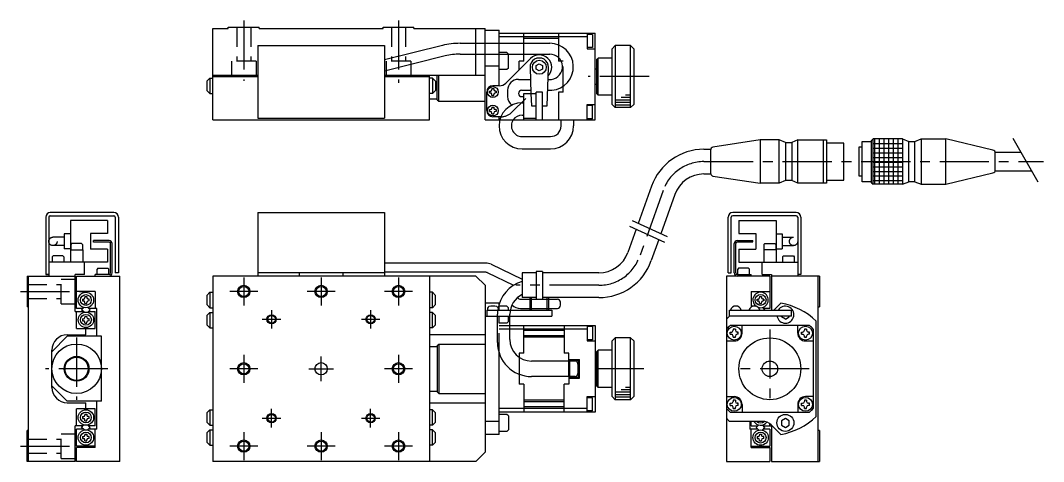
# Model space of a CAD drawing. Extents: x -2 to 328, y -8 to 323.
# Drawn here: x -2.1 to 328.4, y 180.3 to 322.9 of the extents above; entities that cross this region are included whole.
import ezdxf

# ---------------------------------------------------------------- set-up
doc = ezdxf.new("R2010")
doc.units = 0
doc.header["$LTSCALE"] = 0.5
doc.linetypes.add('CENTER', pattern=[50.8, 31.75, -6.35, 6.35, -6.35])
doc.linetypes.add('DASHED', pattern=[19.05, 12.7, -6.35])
for name, color, linetype in [('MSM_CENTER', 1, 'CENTER'), ('MSM_CONTINUOUS', 7, 'CONTINUOUS'), ('MSM_DASHED', 4, 'DASHED'), ('MSM_NARROW', 5, 'CONTINUOUS')]:
    doc.layers.add(name, color=color, linetype=linetype)

msp = doc.modelspace()

# ---------------------------------------------------------------- linework, layer by layer
at = {"layer": 'MSM_CENTER'}
for p, q in [((70, 322.947276), (70, 303.377253)), ((120, 322.947275), (120, 302.825869)), ((200.982638, 304.802679), (181.266846, 304.802679)), ((218.712202, 277.300779), (328.4258, 277.300778)), ((205.522384, 267.994254), (197.912711, 246.609204)), ((69.999999, 239.802681), (69.999999, 230.802682)), ((94.999999, 239.802681), (94.999999, 230.802682)), ((119.999998, 239.802681), (119.999998, 230.802682)), ((-2.144597, 235.301164), (19.035982, 235.301164)), ((74.499998, 235.302681), (65.499999, 235.302681)), ((99.499998, 235.302681), (90.499999, 235.302681)), ((124.499997, 235.302681), (115.499998, 235.302681)), ((184.722893, 237.302679), (157.928116, 237.302679)), ((78.999999, 229.302679), (78.999999, 223.302679)), ((110.999998, 229.302679), (110.999998, 223.302679)), ((75.999999, 226.30268), (81.999997, 226.30268)), ((108, 226.30268), (114, 226.30268)), ((239.999993, 222.99412), (239.999993, 197.61124)), ((16.000001, 220.378332), (16.000001, 200.227029)), ((69.999999, 214.80268), (69.999999, 205.802681)), ((94.999999, 206.30268), (94.999999, 214.30268)), ((119.999998, 214.80268), (119.999998, 205.802681)), ((26.075653, 210.30268), (5.92435, 210.30268)), ((74.499998, 210.30268), (65.499999, 210.30268)), ((90.999999, 210.30268), (98.999999, 210.30268)), ((124.499997, 210.30268), (115.499998, 210.30268)), ((199.286986, 210.30268), (180.901677, 210.30268)), ((252.691433, 210.30268), (227.308554, 210.30268)), ((78.999999, 191.302681), (78.999999, 197.302681)), ((110.999998, 191.302681), (110.999998, 197.302681)), ((75.999999, 194.30268), (81.999997, 194.30268)), ((108, 194.30268), (114, 194.30268)), ((69.999999, 189.802679), (69.999999, 180.80268)), ((94.999999, 189.802679), (94.999999, 180.80268)), ((119.999998, 189.802679), (119.999998, 180.80268)), ((-2.144597, 185.30268), (18.927956, 185.30268)), ((74.499998, 185.302679), (65.499999, 185.302679)), ((99.499998, 185.302679), (90.499999, 185.302679)), ((124.499997, 185.302679), (115.499998, 185.302679))]:
    msp.add_line(p, q, dxfattribs=at)
for centre, start, end in [((218.712202, 263.300779), 90, 160.412367), ((184.722893, 251.302679), 270, 340.412367)]:
    msp.add_arc(centre, 14, start, end, dxfattribs=at)
at = {"layer": 'MSM_CONTINUOUS'}
for p, q in [((65, 320.302678), (65, 320.802678)), ((65, 320.802678), (75, 320.802678)), ((75, 320.302678), (75, 320.802678)), ((115, 320.302678), (115, 320.802678)), ((115, 320.802678), (125, 320.802678)), ((125, 320.302678), (125, 320.802678)), ((60, 290.80268), (60, 320.302678)), ((60, 320.302678), (65, 320.302678)), ((75, 320.302678), (115, 320.302678)), ((125, 320.302678), (148, 320.302678)), ((145, 315.552677), (145, 320.302678)), ((148, 315.552677), (148, 320.302678)), ((148, 319.802679), (152.5, 319.802679)), ((152.5, 315.552677), (152.5, 319.802679)), ((152.5, 318.802679), (183.5, 318.802679)), ((160.5, 317.647912), (152.5, 317.647912)), ((160.5, 315.552677), (160.5, 318.802679)), ((171.7, 317.602679), (160.5, 317.602679)), ((171.7, 318.802679), (171.7, 315.015875)), ((181, 317.647912), (171.7, 317.647912)), ((181, 318.802679), (181, 313.802679)), ((182.7, 318.452679), (181, 318.452679)), ((182.7, 318.452679), (182.7, 314.152679)), ((183.5, 290.802679), (183.5, 318.802679)), ((74.499999, 314.802678), (115.499999, 314.802678)), ((74.499999, 314.802678), (74.499999, 291.30268)), ((134.202748, 314.855919), (115.499999, 310.197318)), ((115.499999, 314.802678), (115.499999, 291.30268)), ((139.882726, 315.552677), (168.893111, 315.552677)), ((171.7, 317.152679), (160.5, 317.152679)), ((182.7, 314.152679), (181, 314.152679)), ((188.999993, 313.802689), (189.999993, 314.802691)), ((194.999993, 314.802702), (189.999993, 314.802691)), ((189.999993, 314.802691), (189.999993, 294.802667)), ((194.999993, 314.802702), (195.999993, 313.802703)), ((194.999993, 294.802656), (194.999993, 314.802702)), ((135.048702, 311.459692), (115.499999, 306.590375)), ((139.882726, 312.052677), (168.890588, 312.052677)), ((145, 305.30268), (145, 312.052677)), ((148, 290.802679), (148, 312.052677)), ((152.5, 301.80268), (152.5, 312.052677)), ((155.5, 307.552677), (155.5, 312.052677)), ((160.5, 309.802679), (160.5, 312.052677)), ((171.7, 310.942344), (171.7, 309.802679)), ((181, 313.802679), (183.5, 313.802679)), ((183.999993, 310.302678), (184.499993, 310.80268)), ((188.999993, 310.802689), (184.499993, 310.80268)), ((184.499993, 298.802677), (184.499993, 310.80268)), ((188.999993, 295.802668), (188.999993, 313.802689)), ((195.999993, 313.802703), (195.999993, 295.802703)), ((148, 308.302678), (152.5, 308.302678)), ((154.721825, 302.681359), (162.671573, 310.631108)), ((155.5, 307.552677), (155, 307.052677)), ((159, 306.959535), (159, 309.802679)), ((160.5, 309.802679), (159, 309.802679)), ((162.501828, 307.697982), (162.794998, 299.30268)), ((164.5, 308.380031), (165.5, 308.957381)), ((164.5, 307.22533), (164.5, 308.380031)), ((165.5, 308.957381), (166.5, 308.380031)), ((166.5, 308.380031), (166.5, 307.22533)), ((168.065319, 295.30268), (168.498173, 307.697982)), ((172.555264, 309.802679), (171.7, 309.802679)), ((183.999993, 310.302678), (183.999993, 299.302679)), ((58.039999, 303.30268), (59.039999, 304.30268)), ((59.039999, 304.30268), (59.039999, 299.30268)), ((59.039999, 304.30268), (60, 304.30268)), ((60, 305.30268), (74.499999, 305.30268)), ((60, 304.80268), (74.499999, 304.80268)), ((115.499999, 305.30268), (148, 305.30268)), ((115.499999, 304.80268), (129.999999, 304.80268)), ((130.942264, 304.30268), (129.982263, 304.30268)), ((129.999999, 290.80268), (129.999999, 305.30268)), ((130.942264, 304.30268), (130.942264, 299.30268)), ((131.942264, 303.30268), (130.942264, 304.30268)), ((132.499998, 297.302681), (132.499998, 305.30268)), ((132.999998, 296.802681), (132.999998, 305.30268)), ((155, 307.052677), (152.5, 307.052677)), ((165.5, 306.64798), (164.5, 307.22533)), ((166.5, 307.22533), (165.5, 306.64798)), ((183.5, 307.302679), (183.999993, 307.302679)), ((58.039999, 303.30268), (58.039999, 300.30268)), ((131.942264, 303.30268), (131.942264, 300.30268)), ((150.199999, 300.902678), (150.199999, 300.602679)), ((150.199999, 300.902678), (150.8, 300.902678)), ((152.600504, 301.80268), (150.5, 301.80268)), ((150.8, 300.902678), (150.8, 300.602679)), ((158.764082, 303.867679), (162.635585, 303.867679)), ((168.364416, 303.867679), (169.416761, 303.867679)), ((173.2, 299.802679), (173.2, 301.675583)), ((183.5, 302.302679), (183.999993, 302.302679)), ((58.039999, 300.30268), (59.039999, 299.30268)), ((59.039999, 299.30268), (60, 299.30268)), ((130.942264, 299.30268), (129.982263, 299.30268)), ((129.999999, 297.55268), (132.499998, 297.55268)), ((131.942264, 300.30268), (130.942264, 299.30268)), ((148.5, 293.80268), (148.5, 299.80268)), ((149.4, 300.102679), (149.699999, 300.102679)), ((149.4, 299.502678), (149.4, 300.102679)), ((149.4, 299.502678), (149.699999, 299.502678)), ((150.199999, 298.702679), (150.199999, 299.002678)), ((150.199999, 298.702679), (150.8, 298.702679)), ((150.8, 298.702679), (150.8, 299.002678)), ((151.599999, 300.102679), (151.3, 300.102679)), ((151.599999, 299.502678), (151.3, 299.502678)), ((151.599999, 300.102679), (151.599999, 299.502678)), ((155.264082, 300.367679), (155.264082, 298.30268)), ((159.796581, 300.367679), (162.757808, 300.367679)), ((159.796581, 298.30268), (160.500001, 298.30268)), ((160.5, 290.802679), (160.500001, 299.30268)), ((160.500001, 299.30268), (164.5, 299.30268)), ((162.656854, 299.30268), (162.790337, 299.436163)), ((164.5, 290.80268), (164.5, 299.80268)), ((166.5, 299.80268), (164.5, 299.80268)), ((166.5, 290.80268), (166.5, 299.80268)), ((168.242193, 300.367679), (169.554179, 300.367679)), ((173.2, 299.802679), (171.7, 299.802679)), ((171.7, 299.802679), (171.7, 290.802679)), ((183.999993, 299.302679), (184.499993, 298.802677)), ((188.999993, 298.802668), (184.499993, 298.802677)), ((132.499998, 297.302681), (132.999998, 296.802681)), ((132.999998, 296.802681), (148, 296.802681)), ((150.199999, 294.902678), (150.199999, 294.602679)), ((150.199999, 294.902678), (150.8, 294.902678)), ((150.8, 294.902678), (150.8, 294.602679)), ((159.939059, 296.30268), (160.500001, 296.30268)), ((166.5, 295.30268), (168.065319, 295.30268)), ((181, 295.802679), (183.5, 295.802679)), ((181, 290.802679), (181, 295.802679)), ((182.7, 295.452679), (181, 295.452679)), ((182.7, 291.152679), (182.7, 295.452679)), ((188.999993, 295.802668), (189.999993, 294.802667)), ((194.999993, 294.802656), (189.999993, 294.802667)), ((194.999993, 294.802656), (195.999993, 295.802654)), ((74.499999, 291.30268), (115.499999, 291.30268)), ((149.4, 294.102679), (149.699999, 294.102679)), ((149.4, 293.502678), (149.4, 294.102679)), ((149.4, 293.502678), (149.699999, 293.502678)), ((150.199999, 292.702679), (150.199999, 293.002678)), ((150.199999, 292.702679), (150.8, 292.702679)), ((153.085786, 291.80268), (150.5, 291.80268)), ((150.8, 292.702679), (150.8, 293.002678)), ((151.599999, 294.102679), (151.3, 294.102679)), ((151.599999, 293.502678), (151.3, 293.502678)), ((151.599999, 294.102679), (151.599999, 293.502678)), ((152.5, 290.802679), (152.5, 291.80268)), ((159.939059, 292.30268), (160.500001, 292.30268)), ((160.500001, 291.30268), (164.5, 291.30268)), ((182.7, 291.152679), (181, 291.152679)), ((60, 290.80268), (129.999999, 290.80268)), ((148, 290.802679), (152.748788, 290.802679)), ((157.093008, 290.802679), (183.5, 290.802679)), ((172.560819, 288.85268), (172.560819, 290.802679)), ((176.560819, 290.802679), (176.560819, 288.85268)), ((159.939059, 285.40268), (169.110819, 285.40268)), ((236.849789, 284.300779), (221.615842, 281.985109)), ((243.042788, 284.300779), (236.849789, 284.300779)), ((236.849789, 284.300779), (236.849789, 270.30078)), ((245.042788, 283.450779), (243.042788, 284.300779)), ((243.042788, 270.30078), (243.042788, 284.300779)), ((249.042788, 284.300779), (247.042788, 283.450779)), ((249.042788, 270.30078), (249.042788, 284.300779)), ((249.042788, 284.300779), (258.34979, 284.300779)), ((257.349788, 270.30078), (257.349788, 284.300779)), ((258.34979, 284.300779), (258.34979, 270.30078)), ((272.849787, 284.150778), (273.349787, 284.650778)), ((282.849787, 284.650778), (273.349787, 284.650778)), ((273.349787, 269.950778), (273.349787, 284.650778)), ((282.849787, 284.650778), (282.849787, 269.950778)), ((282.849787, 284.650778), (284.849787, 283.800779)), ((286.849788, 283.800779), (288.849788, 284.650778)), ((288.849788, 284.650778), (288.849788, 269.950778)), ((288.849788, 284.650778), (296.849787, 284.650778)), ((296.849787, 269.950778), (296.849787, 284.650778)), ((312.083735, 280.98511), (296.849787, 284.650778)), ((159.939059, 281.40268), (169.110819, 281.40268)), ((218.712202, 281.300779), (220.892137, 281.300779)), ((220.849789, 281.012862), (220.849789, 273.588696)), ((245.042788, 283.450779), (247.042788, 283.450779)), ((245.042788, 283.450779), (245.042788, 271.150779)), ((247.042788, 283.450779), (247.042788, 271.150779)), ((263.849791, 283.300779), (258.34979, 283.300779)), ((263.849791, 271.300781), (263.849791, 283.300779)), ((268.849788, 272.550778), (268.849788, 282.050779)), ((268.849788, 282.050779), (269.849788, 282.050779)), ((269.849788, 270.800778), (269.849788, 283.800779)), ((269.849788, 283.800779), (272.849787, 283.800779)), ((272.849787, 270.450778), (272.849787, 284.150778)), ((284.849787, 283.800779), (286.849788, 283.800779)), ((284.849787, 270.800778), (284.849787, 283.800779)), ((286.849788, 270.800778), (286.849788, 283.800779)), ((312.807443, 280.300777), (321.117735, 280.300777)), ((312.849788, 274.588696), (312.849788, 280.01286)), ((218.712202, 273.300779), (220.892137, 273.300779)), ((221.615842, 272.616448), (236.849789, 270.30078)), ((245.042788, 271.150779), (243.042788, 270.30078)), ((247.042788, 271.150779), (245.042788, 271.150779)), ((249.042788, 270.30078), (247.042788, 271.150779)), ((258.34979, 271.300781), (263.849791, 271.300781)), ((269.849788, 272.550778), (268.849788, 272.550778)), ((296.849787, 269.950778), (312.083735, 273.616447)), ((312.807443, 274.300778), (324.581836, 274.300778)), ((201.753865, 269.335247), (197.476758, 257.315528)), ((243.042788, 270.30078), (236.849789, 270.30078)), ((258.34979, 270.30078), (249.042788, 270.30078)), ((272.849787, 270.800778), (269.849788, 270.800778)), ((272.849787, 270.450778), (273.349787, 269.950778)), ((282.849787, 269.950778), (273.349787, 269.950778)), ((282.849787, 269.950778), (284.849787, 270.800778)), ((286.849788, 270.800778), (284.849787, 270.800778)), ((286.849788, 270.800778), (288.849788, 269.950778)), ((288.849788, 269.950778), (296.849787, 269.950778)), ((209.290904, 266.653261), (204.770307, 253.949275)), ((6.000001, 259.301163), (6.000002, 240.801164)), ((7, 259.301164), (7.000002, 240.301164)), ((28, 260.801164), (7.500002, 260.801164)), ((7.500002, 259.801164), (28, 259.801164)), ((26, 258.201164), (14, 258.201164)), ((14, 258.201164), (14, 244.801164)), ((26, 258.201164), (26, 254.001164)), ((28.5, 259.301164), (28.5, 241.301164)), ((29.5, 259.301164), (29.5, 241.301164)), ((74.499999, 260.80268), (74.499999, 240.30268)), ((74.499999, 260.80268), (115.499999, 260.80268)), ((115.499999, 260.80268), (115.499999, 240.30268)), ((226.499994, 241.30268), (226.499994, 259.30268)), ((227.499994, 241.30268), (227.499994, 259.30268)), ((248.499992, 260.80268), (227.999994, 260.80268)), ((248.499992, 259.80268), (227.999994, 259.80268)), ((229.999994, 258.20268), (241.999994, 258.20268)), ((229.999994, 258.20268), (229.999994, 254.00268)), ((241.999994, 258.20268), (241.999994, 244.80268)), ((248.999992, 259.30268), (248.999992, 240.30268)), ((249.999992, 259.30268), (249.999992, 240.80268)), ((196.803504, 255.423519), (194.144192, 247.950197)), ((14, 253.901164), (12, 253.901164)), ((12, 253.901164), (12, 249.101164)), ((26, 254.001164), (20.5, 254.001164)), ((20.5, 254.001164), (20.5, 249.001164)), ((26.500001, 251.801164), (21.500001, 251.801164)), ((21.500001, 251.301164), (21.500001, 251.801164)), ((26.500001, 251.301164), (21.500001, 251.301164)), ((204.097053, 252.057266), (201.681231, 245.268211)), ((229.499993, 251.80268), (234.499993, 251.80268)), ((229.499993, 251.30268), (234.499993, 251.30268)), ((229.999994, 254.00268), (235.499994, 254.00268)), ((234.499993, 251.30268), (234.499993, 251.80268)), ((235.499994, 254.00268), (235.499994, 249.00268)), ((241.999994, 253.90268), (243.999994, 253.90268)), ((243.999994, 253.90268), (243.999994, 249.10268)), ((14, 249.101164), (12, 249.101164)), ((14, 248.801164), (18, 248.801164)), ((14.4, 250.801164), (14.1, 250.501164)), ((14.1, 250.501164), (14.1, 248.801164)), ((17.6, 250.801164), (14.4, 250.801164)), ((17.6, 250.801164), (17.9, 250.501164)), ((17.9, 250.501164), (17.9, 248.801164)), ((18, 248.801164), (18, 244.801164)), ((26, 249.001164), (20.5, 249.001164)), ((26, 249.001164), (26, 244.801164)), ((27.000001, 241.301164), (27.000001, 250.801164)), ((27.500001, 241.301164), (27.500001, 250.801164)), ((228.499993, 241.30268), (228.499993, 250.80268)), ((228.999993, 241.30268), (228.999993, 250.80268)), ((229.999994, 249.00268), (229.999994, 244.80268)), ((229.999994, 249.00268), (235.499994, 249.00268)), ((237.999994, 248.80268), (237.999994, 244.80268)), ((241.999994, 248.80268), (237.999994, 248.80268)), ((238.399994, 250.80268), (238.099994, 250.50268)), ((238.099994, 250.50268), (238.099994, 248.80268)), ((238.399994, 250.80268), (241.599994, 250.80268)), ((241.599994, 250.80268), (241.899994, 250.50268)), ((241.899994, 250.50268), (241.899994, 248.80268)), ((241.999994, 249.10268), (243.999994, 249.10268)), ((26, 244.801164), (7.000002, 244.801164)), ((8.400002, 246.801164), (8.100002, 246.501164)), ((8.100002, 246.501164), (8.100002, 244.801164)), ((11.600002, 246.801164), (8.400002, 246.801164)), ((11.600002, 246.801164), (11.900002, 246.501164)), ((11.900002, 246.501164), (11.900002, 244.801164)), ((18.500001, 240.801164), (18.500001, 244.801164)), ((229.999994, 244.80268), (248.999992, 244.80268)), ((237.499993, 240.80268), (237.499993, 244.80268)), ((244.399992, 246.80268), (244.099992, 246.50268)), ((244.099992, 246.50268), (244.099992, 244.80268)), ((244.399992, 246.80268), (247.599992, 246.80268)), ((247.599992, 246.80268), (247.899992, 246.50268)), ((247.899992, 246.50268), (247.899992, 244.80268)), ((22.899999, 242.801164), (22.599999, 242.501164)), ((22.599999, 240.801164), (22.599999, 242.501164)), ((22.899999, 242.801164), (26.099999, 242.801164)), ((26.099999, 242.801164), (26.399999, 242.501164)), ((26.399999, 240.801164), (26.399999, 242.501164)), ((148.176462, 244.494717), (115.499999, 244.494717)), ((148.176462, 241.494717), (115.499999, 241.494717)), ((148.608188, 241.396722), (157.161875, 237.302679)), ((149.903365, 244.102737), (160, 239.270194)), ((164.5, 241.802679), (164.5, 232.802679)), ((166.5, 241.802679), (164.5, 241.802679)), ((166.5, 241.802679), (166.5, 232.802679)), ((229.899995, 242.80268), (229.599995, 242.50268)), ((229.599995, 240.80268), (229.599995, 242.50268)), ((233.099995, 242.80268), (229.899995, 242.80268)), ((233.099995, 242.80268), (233.399995, 242.50268)), ((233.399995, 240.80268), (233.399995, 242.50268)), ((0, 240.30268), (0.000002, 230.301165)), ((0.000002, 240.301164), (15.500001, 240.301164)), ((0.5, 180.30268), (0.5, 240.301164)), ((7, 240.80268), (6, 240.80268)), ((6.000002, 240.801164), (7.000002, 240.801164)), ((15.500001, 228.802681), (15.500001, 240.801164)), ((18.500001, 240.801164), (15.500001, 240.801164)), ((15.999999, 240.301164), (30.000001, 240.301164)), ((16, 229.802681), (16, 240.30268)), ((21.999999, 240.301164), (21.999999, 240.801164)), ((26.500001, 240.801164), (21.999999, 240.801164)), ((29.5, 241.30268), (28.5, 241.30268)), ((29.5, 241.301164), (28.5, 241.301164)), ((30, 180.30268), (30, 240.30268)), ((60, 240.30268), (60, 180.30268)), ((145, 240.30268), (60, 240.30268)), ((115.499999, 241.30268), (74.499999, 241.30268)), ((87.999999, 240.30268), (87.999999, 241.30268)), ((101.999999, 241.30268), (101.999999, 240.30268)), ((129.999999, 240.30268), (129.999999, 180.30268)), ((148, 237.30268), (145, 240.30268)), ((160, 241.302679), (160, 233.302679)), ((164.5, 241.302679), (160, 241.302679)), ((184.722893, 241.302679), (166.5, 241.302679)), ((239.999995, 240.30268), (225.999993, 240.30268)), ((225.999993, 240.30268), (225.999993, 180.30268)), ((226.499994, 241.30268), (227.499994, 241.30268)), ((229.499993, 240.80268), (233.999995, 240.80268)), ((233.999995, 240.30268), (233.999995, 240.80268)), ((237.499993, 240.80268), (240.499993, 240.80268)), ((239.999995, 240.30268), (239.999995, 229.802681)), ((240.499993, 240.80268), (240.499993, 229.302681)), ((255.999992, 240.30268), (240.499993, 240.30268)), ((249.999992, 240.80268), (248.999992, 240.80268)), ((255.499992, 240.30268), (255.499992, 180.30268)), ((255.999992, 240.30268), (255.999992, 230.302681)), ((22, 235.30268), (16, 235.30268)), ((22, 235.30268), (22, 229.802681)), ((58.039999, 234.052681), (59.039999, 235.052681)), ((59.039999, 235.052681), (60, 235.052681)), ((59.039999, 235.052681), (59.039999, 230.052681)), ((130.96, 235.052681), (129.999999, 235.052681)), ((130.96, 230.052681), (130.96, 235.052681)), ((131.96, 234.052681), (130.96, 235.052681)), ((148, 237.30268), (148, 183.30268)), ((233.999992, 235.30268), (239.999995, 235.30268)), ((233.999992, 235.30268), (233.999992, 230.304883)), ((17.8946, 232.843684), (18.194599, 232.843684)), ((17.8946, 232.843684), (17.8946, 232.243683)), ((17.8946, 232.243683), (18.194599, 232.243683)), ((18.694599, 233.643683), (18.694599, 233.343684)), ((18.694599, 233.643683), (19.2946, 233.643683)), ((18.694599, 231.443684), (18.694599, 231.743683)), ((18.694599, 231.443684), (19.2946, 231.443684)), ((19.2946, 233.643683), (19.2946, 233.343684)), ((19.2946, 231.443684), (19.2946, 231.743683)), ((20.094599, 232.843684), (19.7946, 232.843684)), ((20.094599, 232.243683), (19.7946, 232.243683)), ((20.094599, 232.243683), (20.094599, 232.843684)), ((58.039999, 234.052681), (58.039999, 231.052681)), ((131.96, 231.052681), (131.96, 234.052681)), ((152.5, 231.515884), (148, 231.515884)), ((152.5, 231.304359), (152.5, 231.515884)), ((159.475043, 232.802681), (162.501828, 232.802681)), ((164.5, 233.302679), (160, 233.302679)), ((162.501828, 229.302681), (162.501828, 233.302681)), ((162.934681, 229.302681), (162.934681, 233.302681)), ((184.722893, 233.302679), (166.5, 233.302679)), ((168.065319, 229.302681), (168.065319, 233.302681)), ((168.500001, 233.302681), (168.500001, 229.302683)), ((168.500001, 232.802681), (171.351837, 232.802681)), ((172.351837, 230.823878), (172.351837, 231.802681)), ((235.899993, 232.852684), (236.199992, 232.852684)), ((235.899993, 232.252683), (235.899993, 232.852684)), ((235.899993, 232.252683), (236.199992, 232.252683)), ((236.699992, 233.652683), (236.699992, 233.352684)), ((236.699992, 233.652683), (237.299993, 233.652683)), ((236.699992, 231.452684), (236.699992, 231.752683)), ((236.699992, 231.452684), (237.299993, 231.452684)), ((237.299993, 233.652683), (237.299993, 233.352684)), ((237.299993, 231.452684), (237.299993, 231.752683)), ((238.099992, 232.852684), (237.799993, 232.852684)), ((238.099992, 232.252683), (237.799993, 232.252683)), ((238.099992, 232.852684), (238.099992, 232.252683)), ((241.286791, 229.302681), (243.499993, 231.515884)), ((0.5, 230.30268), (0, 230.30268)), ((15.500001, 228.802681), (18.181615, 228.802681)), ((17.987168, 229.802681), (16, 229.802681)), ((16, 223.302681), (16, 228.802681)), ((17.584391, 229.399904), (18.320708, 230.136222)), ((18.405715, 228.578581), (17.584391, 229.399904)), ((19.591496, 228.578582), (20.412818, 229.399907)), ((20.412818, 229.399907), (19.674743, 230.13798)), ((19.815594, 228.802681), (22.000003, 228.802681)), ((22.5, 229.802681), (20.010043, 229.802681)), ((22, 223.302682), (22, 228.802681)), ((22.5, 220.802681), (22.5, 229.802681)), ((58.039999, 231.052681), (59.039999, 230.052681)), ((58.039999, 227.552682), (59.039999, 228.552682)), ((59.039999, 230.052681), (60, 230.052681)), ((59.039999, 228.552682), (60, 228.552682)), ((59.039999, 228.552682), (59.039999, 223.552682)), ((130.96, 230.052681), (129.999999, 230.052681)), ((130.96, 228.552682), (129.999999, 228.552682)), ((131.96, 231.052681), (130.96, 230.052681)), ((130.96, 223.552682), (130.96, 228.552682)), ((131.96, 227.552682), (130.96, 228.552682)), ((148.5, 229.302681), (148.5, 227.302681)), ((148.5, 229.302681), (152.06064, 229.302681)), ((148.803143, 229.910105), (148.75, 229.302681)), ((156.116518, 229.302681), (169.5, 229.302681)), ((159.475043, 229.823878), (162.501828, 229.823878)), ((168.500001, 229.823878), (171.351837, 229.823878)), ((169.5, 229.302681), (169.5, 227.302681)), ((226.999993, 227.30268), (226.999993, 229.302681)), ((226.999993, 229.302681), (246.999993, 229.302681)), ((236.407101, 230.124005), (236.321129, 230.038033)), ((237.592882, 230.124004), (238.414204, 229.30268)), ((239.999995, 229.802681), (237.914204, 229.802681)), ((246.999993, 227.30268), (246.999993, 229.302681)), ((255.499992, 230.302681), (255.999992, 230.302681)), ((17.905876, 226.440702), (18.205875, 226.440702)), ((17.905876, 226.440702), (17.905876, 225.840701)), ((17.905876, 225.840701), (18.205875, 225.840701)), ((18.705875, 227.240701), (18.705875, 226.940702)), ((18.705875, 227.240701), (19.305876, 227.240701)), ((18.705875, 225.040702), (18.705875, 225.340701)), ((18.705875, 225.040702), (19.305876, 225.040702)), ((19.305876, 227.240701), (19.305876, 226.940702)), ((19.305876, 225.040702), (19.305876, 225.340701)), ((20.105875, 226.440702), (19.805876, 226.440702)), ((20.105875, 225.840701), (19.805876, 225.840701)), ((20.105875, 225.840701), (20.105875, 226.440702)), ((58.039999, 227.552682), (58.039999, 224.552682)), ((131.96, 224.552682), (131.96, 227.552682)), ((148, 227.302681), (151.994529, 227.302681)), ((151.989059, 218.80268), (151.989059, 227.976262)), ((155.989059, 219.80268), (155.989059, 227.972945)), ((155.989059, 227.302681), (169.5, 227.302681)), ((226.999993, 227.30268), (225.999993, 226.30268)), ((246.999993, 227.30268), (226.999993, 227.30268)), ((243.749993, 227.080992), (243.749993, 227.30268)), ((244.999993, 226.359304), (243.749993, 227.080992)), ((244.999993, 226.359304), (246.249993, 227.080992)), ((246.249993, 227.080992), (246.249993, 227.30268)), ((254.999993, 194.899758), (254.999993, 225.705602)), ((16, 223.302681), (22.000003, 223.302681)), ((19, 221.30268), (19, 223.302681)), ((58.039999, 224.552682), (59.039999, 223.552682)), ((59.039999, 223.552682), (60, 223.552682)), ((130.96, 223.552682), (129.999999, 223.552682)), ((131.96, 224.552682), (130.96, 223.552682)), ((155.989059, 224.30268), (183.5, 224.30268)), ((160.5, 223.147913), (155.989059, 223.147913)), ((160.5, 215.30268), (160.5, 224.30268)), ((173.5, 223.10268), (160.5, 223.10268)), ((173.5, 222.65268), (160.5, 222.65268)), ((173.5, 224.30268), (173.5, 215.30268)), ((181, 223.147913), (173.5, 223.147913)), ((181, 224.30268), (181, 219.30268)), ((182.7, 223.95268), (181, 223.95268)), ((182.7, 223.95268), (182.7, 219.65268)), ((183.5, 224.30268), (183.5, 196.30268)), ((252.845226, 224.30268), (227.15476, 224.30268)), ((227.201993, 222.156681), (227.555992, 222.156681)), ((227.201993, 221.44868), (227.201993, 222.156681)), ((228.853993, 223.10068), (228.145992, 223.10068)), ((228.145992, 223.10068), (228.145992, 222.746681)), ((228.853993, 223.10068), (228.853993, 222.746681)), ((229.797992, 222.156681), (229.443993, 222.156681)), ((229.797992, 221.44868), (229.797992, 222.156681)), ((230.999993, 221.80268), (230.999993, 224.30268)), ((248.999993, 221.80268), (248.999993, 224.30268)), ((250.201993, 222.156681), (250.555992, 222.156681)), ((250.201993, 221.44868), (250.201993, 222.156681)), ((251.145992, 223.10068), (251.145992, 222.746681)), ((251.853993, 223.10068), (251.145992, 223.10068)), ((251.853993, 223.10068), (251.853993, 222.746681)), ((252.797992, 222.156681), (252.443993, 222.156681)), ((252.797992, 221.44868), (252.797992, 222.156681)), ((253.999993, 223.147913), (253.999993, 197.457448)), ((13.000001, 220.802681), (8.000001, 215.802681)), ((13, 221.30268), (19, 221.30268)), ((24, 220.802681), (13.000001, 220.802681)), ((24, 199.80268), (24, 220.802681)), ((148, 221.30268), (129.999999, 221.30268)), ((132.499998, 217.802678), (132.999998, 218.302678)), ((132.999998, 218.30268), (148, 218.30268)), ((132.999998, 218.302678), (132.999998, 202.30268)), ((173.5, 220.95268), (160.5, 220.95268)), ((173.5, 220.50268), (160.5, 220.50268)), ((182.7, 219.65268), (181, 219.65268)), ((181, 219.30268), (183.5, 219.30268)), ((188.999994, 219.30269), (189.999994, 220.302692)), ((188.999994, 201.302669), (188.999994, 219.30269)), ((194.999993, 220.302703), (189.999994, 220.302692)), ((189.999994, 220.302692), (189.999994, 200.302668)), ((194.999993, 220.302703), (195.999993, 219.302704)), ((194.999993, 200.302657), (194.999993, 220.302703)), ((195.999993, 219.302704), (195.999993, 201.302704)), ((225.999993, 219.30268), (228.499993, 219.30268)), ((227.201993, 221.44868), (227.555992, 221.44868)), ((228.145992, 220.504681), (228.145992, 220.85868)), ((228.145992, 220.504681), (228.853993, 220.504681)), ((228.853993, 220.504681), (228.853993, 220.85868)), ((229.797992, 221.44868), (229.443993, 221.44868)), ((250.201993, 221.44868), (250.555992, 221.44868)), ((251.145992, 220.504681), (251.145992, 220.85868)), ((251.145992, 220.504681), (251.853993, 220.504681)), ((251.499993, 219.30268), (253.999993, 219.30268)), ((251.853993, 220.504681), (251.853993, 220.85868)), ((252.797992, 221.44868), (252.443993, 221.44868)), ((8, 204.30268), (8, 216.30268)), ((129.999999, 217.552679), (132.499998, 217.552679)), ((132.499998, 217.802678), (132.499998, 202.80268)), ((152.5, 189.089477), (152.5, 215.489126)), ((159, 215.30268), (159, 214.050514)), ((160.5, 215.30268), (159, 215.30268)), ((175, 215.30268), (173.5, 215.30268)), ((175, 212.80268), (175, 215.30268)), ((183.999994, 215.80268), (184.499994, 216.302681)), ((183.999994, 215.80268), (183.999994, 204.80268)), ((188.999994, 216.30269), (184.499994, 216.302681)), ((184.499994, 204.302679), (184.499994, 216.302681)), ((177, 212.80268), (162.989059, 212.80268)), ((175, 213.30268), (178.5, 213.30268)), ((175.25, 213.05268), (178.25, 213.05268)), ((175.25, 213.05268), (175.25, 212.80268)), ((178, 211.80268), (178, 208.80268)), ((178.25, 207.55268), (178.25, 213.05268)), ((178.5, 207.30268), (178.5, 213.30268)), ((183.5, 212.80268), (183.999994, 212.80268)), ((159, 208.551465), (159, 205.30268)), ((160.5, 205.30268), (159, 205.30268)), ((160.5, 205.30268), (160.5, 196.30268)), ((177, 207.80268), (162.989059, 207.80268)), ((175, 205.30268), (173.5, 205.30268)), ((173.5, 196.30268), (173.5, 205.30268)), ((175, 207.80268), (175, 205.30268)), ((175, 207.30268), (178.5, 207.30268)), ((175.25, 207.80268), (175.25, 207.55268)), ((175.25, 207.55268), (178.25, 207.55268)), ((183.5, 207.80268), (183.999994, 207.80268)), ((8.000001, 204.80268), (13.000001, 199.80268)), ((129.999999, 203.052683), (132.499998, 203.052683)), ((132.499998, 202.80268), (132.999998, 202.30268)), ((132.999998, 202.302682), (148, 202.302682)), ((183.999994, 204.80268), (184.499994, 204.302679)), ((188.999994, 204.302669), (184.499994, 204.302679)), ((13, 199.30268), (19, 199.30268)), ((24, 199.80268), (13.000001, 199.80268)), ((19, 197.302679), (19, 199.30268)), ((22.5, 190.802679), (22.5, 199.80268)), ((129.999999, 199.30268), (148, 199.30268)), ((173.5, 200.10268), (160.5, 200.10268)), ((173.5, 199.65268), (160.5, 199.65268)), ((181, 201.30268), (183.5, 201.30268)), ((181, 196.30268), (181, 201.30268)), ((182.7, 200.95268), (181, 200.95268)), ((182.7, 196.65268), (182.7, 200.95268)), ((188.999994, 201.302669), (189.999994, 200.302668)), ((194.999993, 200.302657), (189.999994, 200.302668)), ((194.999993, 200.302657), (195.999993, 201.302655)), ((225.999993, 201.30268), (228.499993, 201.30268)), ((227.201993, 199.156681), (227.555992, 199.156681)), ((227.201993, 198.44868), (227.201993, 199.156681)), ((227.201993, 198.44868), (227.555992, 198.44868)), ((228.145992, 200.10068), (228.145992, 199.746681)), ((228.853993, 200.10068), (228.145992, 200.10068)), ((228.853993, 200.10068), (228.853993, 199.746681)), ((229.797992, 199.156681), (229.443993, 199.156681)), ((229.797992, 198.44868), (229.443993, 198.44868)), ((229.797992, 198.44868), (229.797992, 199.156681)), ((230.999993, 198.80268), (230.999993, 196.30268)), ((248.999993, 198.80268), (248.999993, 196.30268)), ((250.201993, 199.156681), (250.555992, 199.156681)), ((250.201993, 198.44868), (250.201993, 199.156681)), ((250.201993, 198.44868), (250.555992, 198.44868)), ((251.145992, 200.10068), (251.145992, 199.746681)), ((251.853993, 200.10068), (251.145992, 200.10068)), ((253.999993, 201.30268), (251.499993, 201.30268)), ((251.853993, 200.10068), (251.853993, 199.746681)), ((252.797992, 199.156681), (252.443993, 199.156681)), ((252.797992, 198.44868), (252.443993, 198.44868)), ((252.797992, 198.44868), (252.797992, 199.156681)), ((22, 197.302679), (16, 197.302679)), ((16, 191.802679), (16, 197.302678)), ((18.7, 195.652676), (18.7, 195.352677)), ((18.7, 195.652676), (19.300001, 195.652676)), ((19.300001, 195.652676), (19.300001, 195.352677)), ((22, 191.802679), (22, 197.302679)), ((58.039999, 196.05268), (59.039999, 197.05268)), ((58.039999, 196.05268), (58.039999, 193.05268)), ((59.039999, 197.05268), (60, 197.05268)), ((59.039999, 197.05268), (59.039999, 192.05268)), ((130.96, 197.05268), (129.999999, 197.05268)), ((130.96, 192.05268), (130.96, 197.05268)), ((131.96, 196.05268), (130.96, 197.05268)), ((131.96, 193.05268), (131.96, 196.05268)), ((160.5, 197.457447), (152.5, 197.457447)), ((183.5, 196.30268), (152.5, 196.30268)), ((155, 195.552681), (152.5, 195.552681)), ((155.5, 195.052681), (155, 195.552681)), ((155.5, 195.052681), (155.5, 190.55268)), ((173.5, 197.95268), (160.5, 197.95268)), ((173.5, 197.50268), (160.5, 197.50268)), ((181, 197.457447), (173.5, 197.457447)), ((182.7, 196.65268), (181, 196.65268)), ((227.15476, 196.30268), (252.845226, 196.30268)), ((228.145992, 197.504681), (228.145992, 197.85868)), ((228.145992, 197.504681), (228.853993, 197.504681)), ((228.853993, 197.504681), (228.853993, 197.85868)), ((251.145992, 197.504681), (251.145992, 197.85868)), ((251.145992, 197.504681), (251.853993, 197.504681)), ((251.853993, 197.504681), (251.853993, 197.85868)), ((15.5, 180.30268), (15.5, 191.802679)), ((18.013107, 191.802679), (15.5, 191.802679)), ((17.575435, 191.365007), (18.349276, 192.138849)), ((17.900001, 194.852677), (18.2, 194.852677)), ((17.900001, 194.852677), (17.900001, 194.252676)), ((17.900001, 194.252676), (18.2, 194.252676)), ((18.7, 193.452677), (18.7, 193.752676)), ((18.7, 193.452677), (19.300001, 193.452677)), ((19.300001, 193.452677), (19.300001, 193.752676)), ((20.403862, 191.36501), (19.634371, 192.1345)), ((20.1, 194.852677), (19.800001, 194.852677)), ((20.1, 194.252676), (19.800001, 194.252676)), ((22, 191.802679), (19.966192, 191.802679)), ((20.1, 194.252676), (20.1, 194.852677)), ((58.039999, 193.05268), (59.039999, 192.05268)), ((59.039999, 192.05268), (60, 192.05268)), ((130.96, 192.05268), (129.999999, 192.05268)), ((131.96, 193.05268), (130.96, 192.05268)), ((152.5, 193.30268), (148, 193.30268)), ((226.999993, 193.30268), (225.999993, 194.30268)), ((237.629936, 193.30268), (226.999993, 193.30268)), ((233.499992, 193.30268), (233.499992, 190.802679)), ((233.999992, 191.802679), (233.999992, 193.30268)), ((233.999992, 191.802679), (236.085778, 191.802679)), ((235.585777, 191.302678), (236.407098, 192.124)), ((238.414204, 191.30268), (237.592884, 192.123999)), ((237.914204, 191.802679), (240.499993, 191.802679)), ((239.999995, 191.802679), (239.999995, 192.524918)), ((240.458363, 192.131107), (243.499993, 189.089477)), ((240.499993, 191.802679), (240.499993, 180.30268)), ((244.999993, 194.246056), (243.749993, 193.524368)), ((243.749993, 193.524368), (243.749993, 192.080992)), ((243.749993, 192.080992), (244.999993, 191.359303)), ((246.249993, 193.524368), (244.999993, 194.246056)), ((244.999993, 191.359303), (246.249993, 192.080992)), ((246.249993, 192.080992), (246.249993, 193.524368)), ((0.5, 190.30268), (0, 190.30268)), ((0, 180.30268), (0, 190.30268)), ((18.137764, 190.802679), (16, 190.802679)), ((16, 185.30268), (16, 190.802679)), ((18.424921, 190.515523), (17.575435, 191.365007)), ((18.7, 189.182566), (18.7, 188.882567)), ((18.7, 189.182566), (19.300001, 189.182566)), ((19.300001, 189.182566), (19.300001, 188.882567)), ((19.558287, 190.519432), (20.403862, 191.36501)), ((22.5, 190.802679), (19.841533, 190.802679)), ((22, 184.802679), (22, 190.802679)), ((58.039999, 189.552678), (59.039999, 190.552678)), ((58.039999, 189.552678), (58.039999, 186.552678)), ((59.039999, 190.552678), (60, 190.552678)), ((59.039999, 190.552678), (59.039999, 185.552678)), ((130.96, 190.552678), (129.999999, 190.552678)), ((130.96, 185.552678), (130.96, 190.552678)), ((131.96, 189.552678), (130.96, 190.552678)), ((131.96, 186.552678), (131.96, 189.552678)), ((152.5, 189.089477), (148, 189.089477)), ((155, 190.05268), (152.5, 190.05268)), ((155, 190.05268), (155.5, 190.55268)), ((236.085776, 190.802679), (233.499992, 190.802679)), ((233.999992, 184.802679), (233.999992, 190.802679)), ((236.407101, 190.481355), (235.585777, 191.302678)), ((236.699992, 189.152677), (236.699992, 188.852678)), ((236.699992, 189.152677), (237.299993, 189.152677)), ((237.299993, 189.152677), (237.299993, 188.852678)), ((237.592882, 190.481356), (238.414204, 191.30268)), ((239.999995, 190.802679), (237.914204, 190.802679)), ((239.999995, 190.802679), (239.999995, 185.30268)), ((255.999992, 190.302678), (255.499992, 190.302678)), ((255.999992, 190.302678), (255.999992, 180.30268)), ((22, 185.30268), (16, 185.30268)), ((17.900001, 188.382567), (18.2, 188.382567)), ((17.900001, 188.382567), (17.900001, 187.782566)), ((17.900001, 187.782566), (18.2, 187.782566)), ((18.7, 186.982567), (18.7, 187.282566)), ((18.7, 186.982567), (19.300001, 186.982567)), ((19.300001, 186.982567), (19.300001, 187.282566)), ((20.1, 188.382567), (19.800001, 188.382567)), ((20.1, 187.782566), (19.800001, 187.782566)), ((20.1, 187.782566), (20.1, 188.382567)), ((58.039999, 186.552678), (59.039999, 185.552678)), ((59.039999, 185.552678), (60, 185.552678)), ((130.96, 185.552678), (129.999999, 185.552678)), ((131.96, 186.552678), (130.96, 185.552678)), ((233.999992, 185.30268), (239.999995, 185.30268)), ((235.899993, 188.352678), (236.199992, 188.352678)), ((235.899993, 188.352678), (235.899993, 187.752677)), ((235.899993, 187.752677), (236.199992, 187.752677)), ((236.699992, 186.952678), (236.699992, 187.252677)), ((236.699992, 186.952678), (237.299993, 186.952678)), ((237.299993, 186.952678), (237.299993, 187.252677)), ((238.099992, 188.352678), (237.799993, 188.352678)), ((238.099992, 187.752677), (237.799993, 187.752677)), ((238.099992, 187.752677), (238.099992, 188.352678)), ((22, 184.802679), (16, 184.802679)), ((16, 180.30268), (16, 184.802679)), ((148, 183.30268), (145, 180.30268)), ((233.999992, 184.802679), (239.999995, 184.802679)), ((239.999995, 184.802679), (239.999995, 180.30268)), ((15.5, 180.30268), (0, 180.30268)), ((30, 180.30268), (16, 180.30268)), ((145, 180.30268), (60, 180.30268)), ((225.999993, 180.30268), (239.999995, 180.30268)), ((240.499993, 180.30268), (255.999992, 180.30268))]:
    msp.add_line(p, q, dxfattribs=at)
for centre, radius in [((165.5, 307.80268), 2.25), ((150.5, 299.802679), 1.75), ((150.5, 293.802679), 1.75), ((18.9946, 232.543683), 2.5), ((69.999999, 235.302681), 1.621), ((94.999999, 235.302681), 1.621), ((119.999998, 235.302681), 1.621), ((18.9946, 232.543683), 1.75), ((236.999993, 232.552684), 1.75), ((19.005876, 226.140701), 2.5), ((19.005876, 226.140701), 1.75), ((78.999999, 226.302679), 1.2295), ((111, 226.30268), 1.2295), ((228.499993, 221.80268), 2.25), ((251.499993, 221.80268), 2.25), ((16.000001, 210.30268), 8), ((239.999993, 210.30268), 10.000026), ((16.000001, 210.30268), 4), ((16.000001, 210.30268), 3.75), ((69.999999, 210.30268), 1.621), ((94.999999, 210.30268), 2), ((119.999998, 210.30268), 1.621), ((239.999993, 210.30268), 2.5), ((228.499993, 198.80268), 2.25), ((251.499993, 198.80268), 2.25), ((19.000001, 194.552676), 2.5), ((19.000001, 194.552676), 1.75), ((78.999999, 194.302681), 1.2295), ((110.999998, 194.302681), 1.2295), ((244.999993, 192.80268), 2.75), ((19.000001, 188.082566), 2.5), ((19.000001, 188.082566), 1.75), ((236.999993, 188.052677), 2.5), ((236.999993, 188.052677), 1.75), ((69.999999, 185.302679), 1.621), ((94.999999, 185.302679), 1.621), ((119.999998, 185.302679), 1.621)]:
    msp.add_circle(centre, radius, dxfattribs=at)
for centre, radius, start, end in [((139.882726, 292.052677), 23.5, 90, 103.986968), ((168.893111, 307.945788), 7.606889, 274.985513, 90), ((139.882726, 292.052677), 20, 90, 103.986968), ((165.5, 307.802681), 3, 358, 182), ((165.5, 307.802681), 4, 316.590378, 135), ((168.890588, 307.943266), 4.109412, 277.356393, 90), ((150.5, 299.80268), 2, 90, 180), ((152.600504, 304.80268), 3, 270, 315), ((158.764082, 300.367679), 3.5, 90, 180), ((149.699999, 300.602679), 0.5, 270, 0), ((149.699999, 299.002678), 0.5, 0, 90), ((151.3, 300.602679), 0.5, 180, 270), ((151.3, 299.002678), 0.5, 90, 180), ((158.764082, 298.30268), 3.5, 180, 232.447632), ((159.796581, 299.33518), 1.032499, 90, 270), ((149.699999, 294.602679), 0.5, 270, 0), ((151.3, 294.602679), 0.5, 180, 270), ((159.939059, 288.85268), 7.45, 90, 270), ((150.5, 293.80268), 2, 180, 270), ((149.699999, 293.002678), 0.5, 0, 90), ((151.3, 293.002678), 0.5, 90, 180), ((153.085786, 296.80268), 5, 270, 270.14011005), ((159.943995, 288.831519), 3.471164, 90.08147761, 145.39837933), ((159.939059, 288.85268), 3.45, 145.58263142, 270), ((169.110819, 288.85268), 7.45, 270, 0), ((169.110819, 288.85268), 3.45, 270, 0), ((218.712202, 263.300779), 18, 90, 160.412367), ((221.84979, 281.012862), 1.000002, 103.529588, 180), ((311.849787, 280.01286), 1, 0, 76.470412), ((311.849787, 274.588696), 1, 283.529588, 0), ((218.712202, 263.300779), 10, 90, 160.412367), ((221.84979, 273.588696), 1.000002, 180, 256.470412), ((7.500002, 259.301164), 1.5, 90, 180), ((7.500002, 259.301164), 0.5, 90, 180), ((28, 259.301164), 1.5, 0, 90), ((28, 259.301164), 0.5, 0, 90), ((227.999994, 259.30268), 1.5, 90, 180), ((227.999994, 259.30268), 0.5, 90, 180), ((248.499992, 259.30268), 1.5, 0, 90), ((248.499992, 259.30268), 0.5, 0, 90), ((26.500001, 250.801164), 1, 0, 90), ((26.500001, 250.801164), 0.5, 0, 90), ((229.499993, 250.80268), 1, 90, 180), ((229.499993, 250.80268), 0.5, 90, 180), ((184.722893, 251.302679), 10, 270, 340.412367), ((184.722893, 251.302679), 18, 270, 340.412367), ((148.176462, 240.494717), 4, 64.422869, 90), ((148.176462, 240.494717), 1, 64.422869, 90), ((26.500001, 241.301164), 0.5, 270, 0), ((26.500001, 241.301164), 1, 270, 0), ((163.003511, 227.949826), 11.02618, 105.80701878, 172.95234412), ((229.499993, 241.30268), 1, 180, 270), ((229.499993, 241.30268), 0.5, 180, 270), ((236.999993, 232.552684), 2.5, 249.786379, 234.420442), ((18.194599, 233.343684), 0.5, 270, 0), ((18.194599, 231.743683), 0.5, 0, 90), ((19.7946, 233.343684), 0.5, 180, 270), ((19.7946, 231.743683), 0.5, 90, 180), ((162.989058, 227.972945), 7, 115.277844, 180.00001985), ((159.475043, 233.802681), 1, 204.051812, 270), ((171.351837, 231.802681), 1, 0, 90), ((236.199992, 233.352684), 0.5, 270, 0), ((236.199992, 231.752683), 0.5, 0, 90), ((237.799993, 233.352684), 0.5, 180, 270), ((237.799993, 231.752683), 0.5, 90, 180), ((239.999993, 210.30268), 21.5, 45.759281, 80.631084), ((149.380936, 229.859554), 0.58, 106.587281, 175), ((150.5, 226.102681), 4.5, 73.612313, 106.587281), ((151.600328, 229.844242), 0.6, 17.15262453, 73.612313), ((166.161636, 227.876801), 14.172904, 174.22592977, 179.61132327), ((159.475043, 233.823878), 4, 225.391981, 270), ((171.351837, 230.823878), 1, 270, 0), ((228.999993, 228.774798), 1.827884, 16.785824, 163.214176), ((234.999993, 228.774798), 1.827884, 16.785824, 163.214176), ((244.999993, 227.80268), 2.75, 190.475682, 146.944244), ((18.205875, 226.940702), 0.5, 270, 0), ((18.205875, 225.340701), 0.5, 0, 90), ((19.805876, 226.940702), 0.5, 180, 270), ((19.805876, 225.340701), 0.5, 90, 180), ((239.999993, 210.30268), 19, 132.536898, 137.463102), ((227.555992, 222.746681), 0.59, 270, 0), ((228.499993, 221.80268), 2.5, 270, 0), ((229.443993, 222.746681), 0.59, 180, 270), ((251.499993, 221.80268), 2.5, 180, 270), ((250.555992, 222.746681), 0.59, 270, 0), ((252.443993, 222.746681), 0.59, 180, 270), ((239.999993, 210.30268), 19, 42.536898, 47.463102), ((13, 216.30268), 5, 90, 180), ((162.989059, 218.80268), 11, 180, 270), ((162.989059, 219.80268), 7, 180, 270), ((227.555992, 220.85868), 0.59, 0, 90), ((229.443993, 220.85868), 0.59, 90, 180), ((250.555992, 220.85868), 0.59, 0, 90), ((252.443993, 220.85868), 0.59, 90, 180), ((177, 211.80268), 1, 0, 90), ((177, 208.80268), 1, 270, 0), ((13, 204.30268), 5, 180, 270), ((227.555992, 199.746681), 0.59, 270, 0), ((227.555992, 197.85868), 0.59, 0, 90), ((228.499993, 198.80268), 2.5, 0, 90), ((229.443993, 199.746681), 0.59, 180, 270), ((229.443993, 197.85868), 0.59, 90, 180), ((251.499993, 198.80268), 2.5, 90, 180), ((250.555992, 199.746681), 0.59, 270, 0), ((250.555992, 197.85868), 0.59, 0, 90), ((252.443993, 199.746681), 0.59, 180, 270), ((252.443993, 197.85868), 0.59, 90, 180), ((18.2, 195.352677), 0.5, 270, 0), ((19.800001, 195.352677), 0.5, 180, 270), ((239.999993, 210.30268), 19, 222.536898, 227.463102), ((239.999993, 210.30268), 19, 312.536898, 317.463102), ((18.2, 193.752676), 0.5, 0, 90), ((19.800001, 193.752676), 0.5, 90, 180), ((236.999993, 194.552682), 2.5, 210.00004, 323.311016), ((236.999993, 194.552682), 1.75, 225.584762, 312.5805), ((237.629936, 189.30268), 4, 45, 90), ((239.999993, 210.30268), 21.5, 279.368916, 314.240719), ((18.2, 188.882567), 0.5, 270, 0), ((19.800001, 188.882567), 0.5, 180, 270), ((236.199992, 188.852678), 0.5, 270, 0), ((237.799993, 188.852678), 0.5, 180, 270), ((18.2, 187.282566), 0.5, 0, 90), ((19.800001, 187.282566), 0.5, 90, 180), ((236.199992, 187.252677), 0.5, 0, 90), ((237.799993, 187.252677), 0.5, 90, 180)]:
    msp.add_arc(centre, radius, start, end, dxfattribs=at)
at = {"layer": 'MSM_DASHED'}
for p, q in [((67.75, 320.802678), (67.75, 309.802679)), ((72.25, 320.802678), (72.25, 309.802679)), ((117.75, 320.802677), (117.75, 309.802678)), ((122.25, 320.802677), (122.25, 309.802678)), ((145, 312.052677), (145, 315.552677)), ((148, 312.052677), (148, 315.552677)), ((152.5, 312.052677), (152.5, 315.552677)), ((160.5, 312.052677), (160.5, 315.552677)), ((171.7, 315.015875), (171.7, 310.942344)), ((155, 312.552677), (152.5, 312.552677)), ((155.5, 312.052677), (155, 312.552677)), ((74, 309.802679), (66, 309.802679)), ((66, 309.802679), (66, 305.302679)), ((74, 309.802679), (74, 305.302679)), ((124, 309.802678), (116, 309.802678)), ((116, 309.802678), (116, 305.302678)), ((124, 309.802678), (124, 305.302678)), ((173.2, 309.802679), (172.555264, 309.802679)), ((173.2, 301.675583), (173.2, 309.802679)), ((156.62132, 293.267146), (162.656854, 299.30268)), ((162.794998, 299.30268), (162.934681, 295.30268)), ((162.934681, 295.30268), (164.5, 295.30268)), ((152.748788, 290.802679), (157.093008, 290.802679)), ((12, 252.851164), (8.35, 252.851164)), ((243.999994, 252.85268), (247.649994, 252.85268)), ((12, 250.151164), (8.35, 250.151164)), ((243.999994, 250.15268), (247.649994, 250.15268)), ((10.999999, 231.301164), (10.999999, 239.301164)), ((10.999999, 239.301164), (15.499999, 239.301164)), ((0, 237.551164), (10.999999, 237.551164)), ((0, 233.051164), (10.999999, 233.051164)), ((162.501828, 232.802681), (168.500001, 232.802681)), ((10.999999, 231.301164), (15.499999, 231.301164)), ((152.06064, 229.302681), (156.116518, 229.302681)), ((152.198045, 229.896536), (152.25, 229.302681)), ((152.5, 229.302681), (152.5, 231.304359)), ((155, 230.55268), (152.5, 230.55268)), ((155, 230.55268), (155.5, 230.05268)), ((155.5, 229.302681), (155.5, 230.05268)), ((162.501828, 229.823878), (168.500001, 229.823878)), ((151.994529, 227.302681), (155.989059, 227.302681)), ((152.5, 215.489126), (152.5, 227.302681)), ((155, 225.052679), (152.5, 225.052679)), ((155.5, 225.552679), (155, 225.052679)), ((155.5, 225.552679), (155.5, 227.302681)), ((152.5, 224.30268), (155.989059, 224.30268)), ((155.989059, 223.147913), (152.5, 223.147913)), ((159, 214.050514), (159, 208.551465)), ((175, 207.80268), (175, 212.80268)), ((175.25, 212.80268), (175.25, 207.80268)), ((10.999999, 181.30268), (10.999999, 189.30268)), ((10.999999, 189.30268), (15.499999, 189.30268)), ((0, 187.55268), (10.999999, 187.55268)), ((0, 183.05268), (10.999999, 183.05268)), ((10.999999, 181.30268), (15.499999, 181.30268))]:
    msp.add_line(p, q, dxfattribs=at)
for centre in [(8.35, 251.501164), (247.649994, 251.50268)]:
    msp.add_circle(centre, 1.35, dxfattribs=at)
for centre, radius, start, end in [((153.085786, 296.80268), 5, 270.14011005, 315), ((151.600328, 229.844242), 0.6, 5, 17.15262453)]:
    msp.add_arc(centre, radius, start, end, dxfattribs=at)
at = {"layer": 'MSM_NARROW'}
for p, q in [((195, 298.002656), (192.004984, 298.002663)), ((195.000002, 298.802656), (193.405174, 298.80266)), ((194.999995, 295.602656), (189.999995, 295.602667)), ((194.999997, 296.402656), (189.999997, 296.402667)), ((194.999999, 297.202656), (189.999999, 297.202667)), ((273.849787, 284.650778), (273.849787, 269.950778)), ((275.349787, 284.650778), (275.349787, 269.950778)), ((276.849787, 284.650778), (276.849787, 269.950778)), ((278.349787, 284.650778), (278.349787, 269.950778)), ((279.849787, 284.650778), (279.849787, 269.950778)), ((281.349787, 284.650778), (281.349787, 269.950778)), ((318.498195, 284.837955), (326.600422, 270.804485)), ((273.349787, 283.150778), (282.849787, 283.150778)), ((273.349787, 281.650779), (282.849787, 281.650779)), ((273.349787, 280.150779), (282.849787, 280.150779)), ((273.349787, 278.650779), (282.849787, 278.650779)), ((273.349787, 277.150779), (282.849787, 277.150779)), ((273.349787, 275.650779), (282.849787, 275.650779)), ((273.349787, 274.150779), (282.849787, 274.150779)), ((273.349787, 272.650779), (282.849787, 272.650779)), ((273.349787, 271.150778), (282.849787, 271.150778)), ((206.935696, 252.949864), (195.632483, 258.166732)), ((206.09758, 251.133946), (194.794366, 256.350813)), ((194.999997, 201.902657), (189.999997, 201.902668)), ((194.999999, 202.702657), (189.999999, 202.702668)), ((195, 203.502657), (192.004984, 203.502664)), ((195.000002, 204.302657), (193.405174, 204.302661)), ((194.999995, 201.102657), (189.999995, 201.102668))]:
    msp.add_line(p, q, dxfattribs=at)
for centre, radius in [((69.999999, 235.302681), 2), ((94.999999, 235.302681), 2), ((119.999998, 235.302681), 2), ((78.999999, 226.302679), 1.5), ((111, 226.30268), 1.5), ((69.999999, 210.30268), 2), ((119.999998, 210.30268), 2), ((78.999999, 194.302681), 1.5), ((110.999998, 194.302681), 1.5), ((69.999999, 185.302679), 2), ((94.999999, 185.302679), 2), ((119.999998, 185.302679), 2)]:
    msp.add_circle(centre, radius, dxfattribs=at)

doc.saveas('drawing.dxf')
